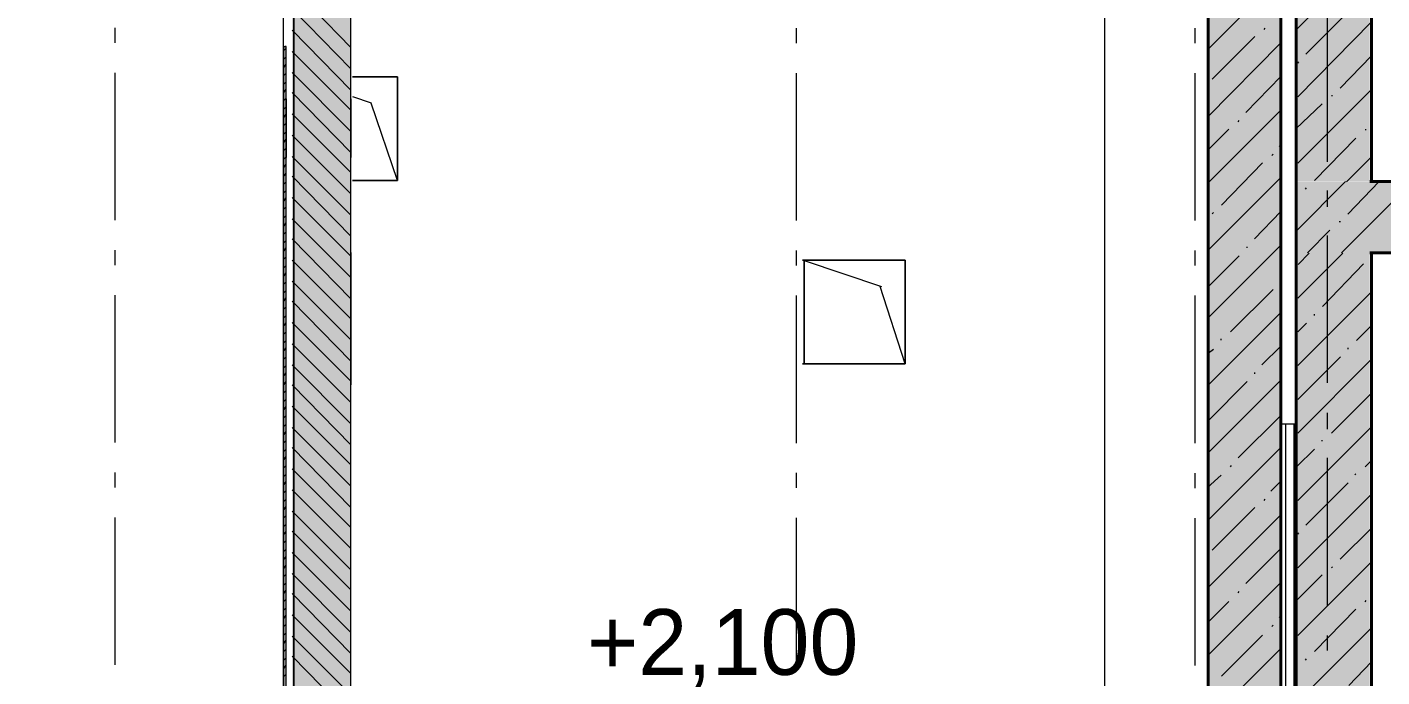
# Model space of a CAD drawing. Header units: millimetres. Extents: x -135211 to 49383, y -8033 to 228499.
# Drawn here: x -55198 to -50608, y 51098 to 53300 of the extents above; entities that cross this region are included whole.
import ezdxf

# ---------------------------------------------------------------- set-up
doc = ezdxf.new("R2010")
doc.units = ezdxf.units.MM
doc.layers.add('PDF _Геометрия', color=7, linetype='Continuous', true_color=0x1d1d1d)
doc.layers.add('PDF _Сплошная заливка', color=7, linetype='Continuous', true_color=0xffffff)
doc.layers.add('PDF _Текст', color=7, linetype='Continuous')

msp = doc.modelspace()

# ---------------------------------------------------------------- hatches: boundary and pattern name
at = {"layer": 'PDF _Сплошная заливка', "transparency": 33554559}
h = msp.add_hatch(color=256, dxfattribs=at)
h.paths.add_polyline_path([(-50650.1, 52776.8), (-50650.1, 53473.6), (-50893.6, 53473.6), (-50893.6, 52776.8)])
h.paths.add_polyline_path([(-50650.1, 52535.5), (-50893.6, 52535.5), (-50893.6, 48526.8), (-50650.1, 48526.8)])
h = msp.add_hatch(color=256, dxfattribs=at)
h.paths.add_polyline_path([(-77398.8, 52535.5), (-77398.8, 52776.4), (-103546, 52776.4), (-103546, 52535.5)])
h.paths.add_polyline_path([(146.8, 52535.5), (146.8, 52776.4), (-22999.7, 52776.4), (-22999.7, 52535.5)])
h.paths.add_polyline_path([(-23351, 52535.5), (-23351, 52776.4), (-26352.2, 52776.4), (-26352.2, 52535.5)])
h.paths.add_polyline_path([(-26398.8, 52535.5), (-26398.8, 52776.4), (-44097.3, 52776.4), (-44097.3, 52535.5)])
h.paths.add_polyline_path([(-45350.3, 52535.5), (-45350.3, 52776.4), (-50899.8, 52776.4), (-50899.8, 52535.5)])

# ---------------------------------------------------------------- linework, layer by layer
at = {"layer": 'PDF _Геометрия', "color": 7, "lineweight": 40}
for points in [[(-50898.4, 58834), (-50898.4, 56975.7), (-50898.4, 56734.4), (-50898.4, 53474.8), (-50898.4, 52776.4), (-50898.4, 52535.1), (-50898.4, 48526.3), (-50898.4, 48285), (-50898.4, 45156.7), (-50898.4, 44555.7)], [(-50649, 56734.5), (-45598.9, 56734.5), (-45598.9, 52776.5), (-50649, 52776.5)], [(-50643.9, 52775.1), (-50643.9, 53473.6), (-50643.9, 56733.3)], [(-98975, 44556.3), (-50951, 44556.3), (-50951, 45157.5), (-50951, 48285.7), (-50951, 48526.9), (-50951, 53356.8), (-50951, 53593.9), (-77399.3, 53593.9)], [(-77396.4, 53355.7), (-51196.7, 53355.7), (-51196.7, 48525.6), (-65293.5, 48525.6)], [(-50649, 52535.2), (-45598.9, 52535.2), (-45598.9, 48526.4), (-50649, 48526.4)], [(-50643.9, 48524.8), (-50643.9, 52533.8)]]:
    msp.add_lwpolyline(points, dxfattribs=at)
at = {"layer": 'PDF _Геометрия', "color": 7, "lineweight": 9}
for points in [[(-50949.4, 54503.5), (-50898.4, 54503.5), (-50898.4, 53593.4), (-50898.4, 45156.7)], [(-54293.9, 50751.8), (-54293.9, 48652.1), (-54293.9, 53355.3), (-54293.9, 48525), (-58611.9, 48525)], [(-58579.3, 48652.5), (-54329, 48652.5), (-54329, 53355.6), (-58579.3, 53355.6)], [(-54299.9, 48527.1), (-54100.9, 48527.1), (-54100.9, 53357), (-54299.9, 53357)], [(-52423.9, 53356.8), (-51547.7, 53356.8), (-51547.7, 48653.9)], [(-50951, 53356.8), (-50951, 45157.5)], [(-50793.1, 52843.1), (-50793.1, 53346.9)], [(-54899.3, 53246.5), (-54899.3, 53297.3)], [(-52591.8, 53245.1), (-52591.8, 53295.9)], [(-51240.6, 53244.9), (-51240.6, 53295.7)], [(-54329, 53232.9), (-54329, 48652.5), (-54329, 50752.2)], [(-54328.5, 48652.3), (-54320.3, 48652.3), (-54320.3, 53232.8), (-54328.5, 53232.8)], [(-54324.6, 48653.8), (-54320.3, 48653.8), (-54320.3, 53234), (-54324.6, 53234)], [(-54899.3, 52645.4), (-54899.3, 53144.9)], [(-52591.8, 52644), (-52591.8, 53143.5)], [(-51240.6, 52643.8), (-51240.6, 53143.3)], [(-54329, 52856.1), (-54329, 53055.1)], [(-54320.3, 53056.2), (-54320.3, 52857.3)], [(-54293.9, 52855.7), (-54293.9, 53054.7)], [(-54100.9, 53056.4), (-54100.9, 52857.5)], [(-54030.7, 53041.8), (-54094.3, 53062.9)], [(-53943, 52779.7), (-54032, 53042.1)], [(-50793.1, 52690.7), (-50793.1, 52745.7)], [(-50793.1, 52093.8), (-50793.1, 52593.3)], [(-54899.3, 52493), (-54899.3, 52543.8)], [(-54100.9, 52535.8), (-54100.9, 52087.1)], [(-52591.8, 52491.6), (-52591.8, 52542.4)], [(-52302.2, 52419.1), (-52564.8, 52508)], [(-51240.6, 52491.3), (-51240.6, 52542.1)], [(-52223.3, 52158.3), (-52307.7, 52420.8)], [(-54899.3, 51891.9), (-54899.3, 52391.4)], [(-52591.8, 51890.4), (-52591.8, 52390)], [(-51240.6, 51890.2), (-51240.6, 52389.8)], [(-50949.4, 51955.2), (-50898.4, 51955.2)], [(-50933.5, 49055.9), (-50933.5, 51955.5)], [(-50907.1, 51954), (-50907.1, 49054.2)], [(-50793.1, 51937.2), (-50793.1, 51992.2)], [(-50793.1, 51340.2), (-50793.1, 51839.8)], [(-54899.3, 51739.5), (-54899.3, 51790.3)], [(-52591.8, 51738), (-52591.8, 51788.9)], [(-51240.6, 51737.8), (-51240.6, 51788.6)], [(-54899.3, 51138.4), (-54899.3, 51637.9)], [(-52591.8, 51136.9), (-52591.8, 51636.4)], [(-51240.6, 51136.7), (-51240.6, 51636.2)], [(-50793.1, 51187.8), (-50793.1, 51238.7)]]:
    msp.add_lwpolyline(points, dxfattribs=at)
at = {"layer": 'PDF _Геометрия', "lineweight": 9}
for points in [[(-50896.3, 53292.2), (-50714.1, 53474.2)], [(-54100.9, 53158), (-54295.5, 53357)], [(-54100.9, 53230), (-54223.7, 53357)], [(-51200.6, 53221.3), (-51065.1, 53356.8)], [(-50866.6, 53207.6), (-50722.9, 53351.6)], [(-54100.9, 53086.1), (-54299.9, 53289.2)], [(-51007.7, 53291.5), (-51003.7, 53295.8)], [(-50893.6, 53062.9), (-50643.9, 53316.9)], [(-51200.8, 52992.8), (-50951, 53246.8)], [(-51182.9, 53123.7), (-51038.8, 53267.6)], [(-54100.9, 53018.3), (-54299.9, 53217.3)], [(-50749.8, 53092.6), (-50643.9, 53202.6)], [(-54100.9, 52946.4), (-54299.9, 53145.4)], [(-50893.6, 53177.3), (-50889.6, 53181.5)], [(-51069.6, 53009.7), (-50951, 53132.5)], [(-54100.9, 52874.4), (-54299.9, 53077.6)], [(-50893.6, 52838.6), (-50643.9, 53088.4)], [(-50779.6, 53067.3), (-50775.5, 53067.3)], [(-54100.9, 52806.7), (-54299.9, 53005.6)], [(-51200.8, 52768.5), (-50951, 53018.2)], [(-50899.6, 52954.5), (-50810.6, 53039.2)], [(-51095.4, 52979.1), (-51091.4, 52983.3)], [(-54100.9, 52734.7), (-54299.9, 52933.7)], [(-51198.5, 52882.1), (-51126.5, 52954.1)], [(-50836.3, 52779.8), (-50696.6, 52923.8)], [(-50665.5, 52953.1), (-50661.5, 52953.1)], [(-50981.4, 52864.9), (-50977.3, 52869.1)], [(-50955.1, 52895.4), (-50951, 52903.9)], [(-54100.9, 52662.8), (-54299.9, 52861.7)], [(-51152.1, 52695.9), (-51012.4, 52839.8)], [(-50728.5, 52775.1), (-50643.9, 52859.8)], [(-54100.9, 52590.8), (-54299.9, 52794)], [(-51200.8, 52539.9), (-50951, 52789.6)], [(-50896.6, 52610.8), (-50731.7, 52775.9)], [(-50745.1, 52534.8), (-50503.5, 52776.1)], [(-50723.5, 52666), (-50617.6, 52776)], [(-50867.3, 52750.6), (-50863.3, 52754.9)], [(-54100.9, 52523.1), (-54299.9, 52722.1)], [(-50898.4, 52725.6), (-50898.4, 52725.6)], [(-54100.9, 52451.1), (-54299.9, 52650.1)], [(-51183.2, 52666.7), (-51179.1, 52671)], [(-51039.8, 52582.2), (-50951, 52675.3)], [(-50753.3, 52640.7), (-50749.2, 52640.7)], [(-50860.7, 52535.2), (-50784.3, 52611.4)], [(-54100.9, 52379.2), (-54299.9, 52582.3)], [(-51200.8, 52311.3), (-50951, 52561.1)], [(-51065.1, 52551.3), (-51065.1, 52555.5)], [(-54100.9, 52311.4), (-54299.9, 52510.4)], [(-51193.2, 52423.3), (-51091.4, 52524.9)], [(-50892.7, 52381.1), (-50740.4, 52533.5)], [(-50892.4, 52495.3), (-50854.5, 52533.4)], [(-50810, 52353.2), (-50670.3, 52497.2)], [(-54100.9, 52239.5), (-54299.9, 52438.4)], [(-51121.1, 52266.8), (-50977.3, 52410.7)], [(-50951, 52437.1), (-50951, 52441.3)], [(-54100.9, 52167.5), (-54299.9, 52370.7)], [(-50893.6, 52152.7), (-50643.9, 52402.5)], [(-51200.8, 52082.7), (-50951, 52332.5)], [(-50837, 52322.8), (-50837, 52327)], [(-54100.9, 52099.8), (-54299.9, 52298.7)], [(-50893.1, 52266.8), (-50863.3, 52296.5)], [(-50694.6, 52237.4), (-50643.9, 52288.2)], [(-54100.9, 52027.8), (-54299.9, 52226.8)], [(-51152.8, 52238.9), (-51152.8, 52243.2)], [(-51196.3, 52195.6), (-51179.1, 52208.3)], [(-51014.6, 52154.7), (-50951, 52218.1)], [(-50893.4, 52038.3), (-50749.2, 52182.2)], [(-50722.9, 52208.6), (-50722.9, 52212.9)], [(-54100.9, 51955.8), (-54299.9, 52154.8)], [(-50893.6, 51924.2), (-50643.9, 52173.9)], [(-54100.9, 51883.9), (-54299.9, 52087.1)], [(-51200.8, 51854.1), (-50951, 52103.8)], [(-51196.1, 51967.1), (-51065.1, 52098.3)], [(-51038.8, 52124.7), (-51038.8, 52128.9)], [(-50779.2, 51924.2), (-50643.9, 52059.6)], [(-54100.9, 51816.2), (-54299.9, 52015.1)], [(-51094.8, 51840.2), (-50951, 51984.1)], [(-54100.9, 51744.2), (-54299.9, 51943.2)], [(-50893.6, 51695.6), (-50643.9, 51945.3)], [(-54100.9, 51672.3), (-54299.9, 51875.4)], [(-51200.8, 51625.5), (-50951, 51875.3)], [(-50896.1, 51810.6), (-50837, 51869.9)], [(-50810.6, 51896.3), (-50810.6, 51900.5)], [(-51121.8, 51809.8), (-51117.7, 51814)], [(-50665.2, 51809.9), (-50643.9, 51831)], [(-54100.9, 51604.5), (-54299.9, 51803.4)], [(-51199.1, 51739.4), (-51152.8, 51781.7)], [(-50700.6, 51782), (-50696.6, 51786.3)], [(-54100.9, 51532.5), (-54299.9, 51731.5)], [(-50984.8, 51727.1), (-50951, 51761)], [(-50866.6, 51611.7), (-50722.9, 51755.6)], [(-51007.7, 51695.6), (-51003.7, 51699.8)], [(-50893.6, 51467), (-50643.9, 51716.7)], [(-54100.9, 51460.6), (-54299.9, 51659.6)], [(-51200.8, 51396.9), (-50951, 51646.7)], [(-51182.9, 51527.8), (-51038.8, 51671.7)], [(-54100.9, 51392.9), (-54299.9, 51591.8)], [(-50893.6, 51581.3), (-50889.6, 51585.5)], [(-50749.8, 51496.6), (-50643.9, 51602.4)], [(-54100.9, 51320.9), (-54299.9, 51519.9)], [(-51069.6, 51413.9), (-50951, 51532.4)], [(-54100.9, 51248.9), (-54299.9, 51447.9)], [(-50893.6, 51238.4), (-50643.9, 51488.1)], [(-50779.6, 51467.1), (-50775.5, 51471.3)], [(-51200.8, 51168.3), (-50951, 51418.1)], [(-50899.6, 51354.4), (-50810.6, 51443.3)], [(-54100.9, 51177), (-54299.9, 51380.2)], [(-51198.5, 51282), (-51126.5, 51353.9)], [(-51095.4, 51383.2), (-51091.4, 51387.4)], [(-50665.5, 51352.8), (-50661.5, 51357.1)], [(-54100.9, 51109.3), (-54299.9, 51308.2)], [(-50955.1, 51299.6), (-50951, 51308)], [(-50836.3, 51183.9), (-50696.6, 51327.8)], [(-50981.4, 51268.9), (-50977.3, 51273.2)], [(-50893.6, 51014), (-50643.9, 51263.7)], [(-54100.9, 51037.3), (-54299.9, 51236.3)], [(-51152.1, 51100), (-51012.4, 51239.7)], [(-51200.8, 50944), (-50951, 51193.8)], [(-54100.9, 50965.3), (-54299.9, 51168.5)], [(-50898.4, 51125.4), (-50898.4, 51129.7)], [(-50867.3, 51154.7), (-50863.3, 51159)], [(-50719.9, 51069), (-50643.9, 51149.5)]]:
    msp.add_lwpolyline(points, dxfattribs=at)
at = {"layer": 'PDF _Геометрия', "color": 252, "lineweight": 9, "true_color": 0x878787}
for points in [[(-54328.5, 53220.1), (-54320.3, 53228.5)], [(-54328.5, 53190.4), (-54320.3, 53198.9)], [(-54328.5, 53160.8), (-54320.3, 53173.5)], [(-54328.5, 53135.4), (-54320.3, 53143.9)], [(-54328.5, 53105.8), (-54320.3, 53114.3)], [(-54328.5, 53076.1), (-54320.3, 53088.9)], [(-54328.5, 53050.8), (-54320.3, 53059.2)], [(-54328.5, 53021.1), (-54320.3, 53029.6)], [(-54328.5, 52991.5), (-54320.3, 53004.2)], [(-54328.5, 52966.1), (-54320.3, 52974.5)], [(-54328.5, 52936.5), (-54320.3, 52944.9)], [(-54328.5, 52906.8), (-54320.3, 52919.5)], [(-54328.5, 52881.4), (-54320.3, 52889.9)], [(-54328.5, 52851.8), (-54320.3, 52860.2)], [(-54328.5, 52822.1), (-54320.3, 52834.9)], [(-54328.5, 52792.5), (-54320.3, 52805.2)], [(-54328.5, 52767.1), (-54320.3, 52775.6)], [(-54328.5, 52737.5), (-54320.3, 52746)], [(-54328.5, 52707.9), (-54320.3, 52720.6)], [(-54328.5, 52682.5), (-54320.3, 52690.9)], [(-54328.5, 52652.8), (-54320.3, 52661.3)], [(-54328.5, 52623.2), (-54320.3, 52635.9)], [(-54328.5, 52597.8), (-54320.3, 52606.2)], [(-54328.5, 52568.2), (-54320.3, 52576.6)], [(-54328.5, 52538.5), (-54320.3, 52551.2)], [(-54328.5, 52513.1), (-54320.3, 52521.6)], [(-54328.5, 52483.5), (-54320.3, 52492)], [(-54328.5, 52453.8), (-54320.3, 52466.6)], [(-54328.5, 52428.4), (-54320.3, 52436.9)], [(-54328.5, 52398.8), (-54320.3, 52407.3)], [(-54328.5, 52369.2), (-54320.3, 52381.9)], [(-54328.5, 52343.8), (-54320.3, 52352.3)], [(-54328.5, 52314.2), (-54320.3, 52322.6)], [(-54328.5, 52284.6), (-54320.3, 52297.2)], [(-54328.5, 52259.1), (-54320.3, 52267.6)], [(-54328.5, 52229.5), (-54320.3, 52237.9)], [(-54328.5, 52199.9), (-54320.3, 52212.6)], [(-54328.5, 52174.4), (-54320.3, 52182.9)], [(-54328.5, 52144.8), (-54320.3, 52153.3)], [(-54328.5, 52115.2), (-54320.3, 52127.9)], [(-54328.5, 52085.5), (-54320.3, 52098.3)], [(-54328.5, 52060.2), (-54320.3, 52068.6)], [(-54328.5, 52030.5), (-54320.3, 52039)], [(-54328.5, 52000.9), (-54320.3, 52013.6)], [(-54328.5, 51975.5), (-54320.3, 51984)], [(-54328.5, 51945.9), (-54320.3, 51954.3)], [(-54328.5, 51916.2), (-54320.3, 51928.9)], [(-54328.5, 51890.8), (-54320.3, 51899.3)], [(-54328.5, 51861.2), (-54320.3, 51869.6)], [(-54328.5, 51831.6), (-54320.3, 51844.3)], [(-54328.5, 51806.1), (-54320.3, 51814.6)], [(-54328.5, 51776.5), (-54320.3, 51785)], [(-54328.5, 51746.9), (-54320.3, 51759.6)], [(-54328.5, 51721.5), (-54320.3, 51730)], [(-54328.5, 51691.9), (-54320.3, 51700.3)], [(-54328.5, 51662.2), (-54320.3, 51674.9)], [(-54328.5, 51636.9), (-54320.3, 51645.3)], [(-54328.5, 51607.2), (-54320.3, 51615.7)], [(-54328.5, 51577.6), (-54320.3, 51590.2)], [(-54328.5, 51552.2), (-54320.3, 51560.6)], [(-54328.5, 51522.5), (-54320.3, 51531)], [(-54328.5, 51492.9), (-54320.3, 51505.6)], [(-54328.5, 51463.2), (-54320.3, 51476)], [(-54328.5, 51437.9), (-54320.3, 51446.3)], [(-54328.5, 51408.2), (-54320.3, 51416.7)], [(-54328.5, 51378.6), (-54320.3, 51391.3)], [(-54328.5, 51353.2), (-54320.3, 51361.7)], [(-54328.5, 51323.6), (-54320.3, 51332)], [(-54328.5, 51294), (-54320.3, 51306.6)], [(-54328.5, 51268.5), (-54320.3, 51277)], [(-54328.5, 51238.9), (-54320.3, 51247.4)], [(-54328.5, 51209.3), (-54320.3, 51222)], [(-54328.5, 51183.9), (-54320.3, 51192.3)], [(-54328.5, 51154.2), (-54320.3, 51162.7)], [(-54328.5, 51124.6), (-54320.3, 51137.3)], [(-54328.5, 51099.2), (-54320.3, 51107.7)]]:
    msp.add_lwpolyline(points, dxfattribs=at)
at = {"layer": 'PDF _Геометрия', "color": 7, "lineweight": 9}
for points in [[(-54095.2, 53131), (-53943, 53131), (-53943, 52779.7), (-54095.2, 52779.7), (-53943, 52779.7), (-53943, 53131)], [(-52570.5, 52509.7), (-52223.3, 52509.7), (-52223.3, 52158.3), (-52570.5, 52158.3), (-52223.3, 52158.3), (-52223.3, 52509.7)], [(-52565.4, 52156.9), (-52565.4, 52508.3)]]:
    msp.add_lwpolyline(points, close=True, dxfattribs=at)
at = {"layer": 'PDF _Сплошная заливка', "lineweight": 5, "transparency": 33554559}
for points in [[(-54299.9, 53357), (-54100.9, 53357), (-54299.9, 48527.1), (-54100.9, 48527.1)], [(-51200.8, 53356.8), (-50951, 53356.8), (-51200.8, 48526.9), (-50951, 48526.9)], [(-54328.5, 53232.8), (-54320.3, 53232.8), (-54328.5, 48652.3), (-54320.3, 48652.3)]]:
    msp.add_solid(points, dxfattribs=at)

# ---------------------------------------------------------------- texts
at = {"layer": 'PDF _Текст', "insert": (-53301, 51195.4), "char_height": 222.7, "attachment_point": 4, "style": ''}
msp.add_mtext('+2,100', dxfattribs=at)

doc.saveas('drawing.dxf')
